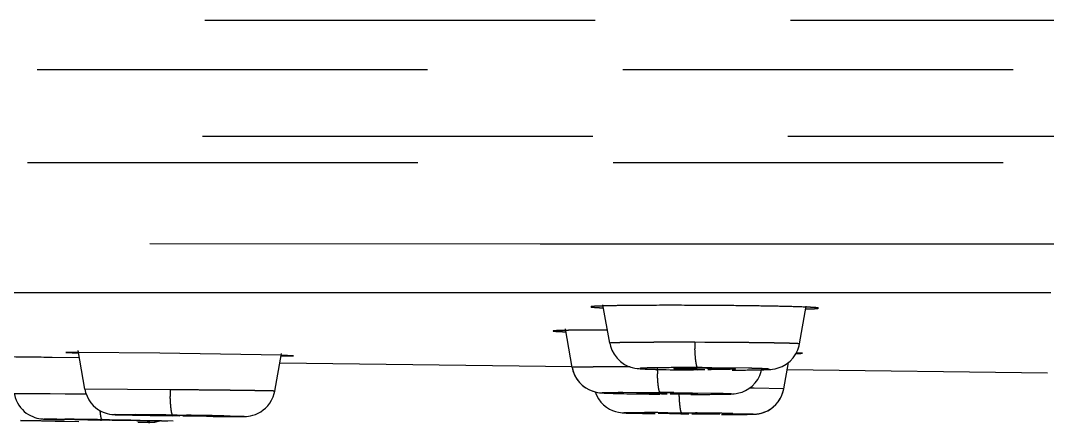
# Model space of a CAD drawing. Header units: millimetres. Extents: x 1236 to 1656, y -100 to 494.
# Drawn here: x 1483.627 to 1486.968, y 344.781 to 346.091 of the extents above; entities that cross this region are included whole.
import ezdxf

# ---------------------------------------------------------------- set-up
doc = ezdxf.new("R2010")
doc.units = ezdxf.units.MM
doc.header["$LTSCALE"] = 0.1
doc.linetypes.add('HIDDENX2', pattern=[19.05, 12.7, -6.35])
doc.layers.add('HIDDEN', color=8, linetype='HIDDENX2')

msp = doc.modelspace()

# ---------------------------------------------------------------- linework, layer by layer
at = {"layer": 'HIDDEN'}
for p, q in [((1491.2116, 346.0913), (1477.2031, 346.0913)), ((1491.2039, 345.7137), (1479.9233, 345.7137)), ((1474.1245, 345.6287), (1512.7541, 345.6287)), ((1485.3171, 345.363), (1483.0336, 345.3634)), ((1485.3578, 345.363), (1485.3171, 345.363)), ((1485.4396, 345.363), (1485.3578, 345.363)), ((1485.4803, 345.363), (1485.4396, 345.363)), ((1485.7522, 345.363), (1485.4803, 345.363)), ((1485.8526, 345.363), (1485.7522, 345.363)), ((1485.953, 345.3629), (1485.8526, 345.363)), ((1485.9716, 345.3629), (1485.953, 345.3629)), ((1486.1, 345.3629), (1485.9716, 345.3629)), ((1486.222, 345.3629), (1486.1, 345.3629)), ((1486.2625, 345.3629), (1486.222, 345.3629)), ((1489.1203, 345.3628), (1486.2625, 345.3629)), ((1483.558, 345.2054), (1483.7387, 345.2054)), ((1483.7387, 345.2054), (1483.7731, 345.2054)), ((1483.7731, 345.2054), (1483.8152, 345.2054)), ((1483.8152, 345.2054), (1483.8387, 345.2054)), ((1483.8387, 345.2054), (1483.9154, 345.2054)), ((1483.9154, 345.2054), (1483.9389, 345.2054)), ((1483.9389, 345.2054), (1483.9584, 345.2054)), ((1483.9584, 345.2054), (1484.0154, 345.2054)), ((1484.0154, 345.2054), (1484.0451, 345.2054)), ((1484.0451, 345.2054), (1484.145, 345.2054)), ((1484.145, 345.2054), (1484.207, 345.2054)), ((1484.207, 345.2054), (1484.2451, 345.2054)), ((1484.2451, 345.2054), (1484.2836, 345.2054)), ((1484.2836, 345.2054), (1484.3247, 345.2053)), ((1484.3247, 345.2053), (1484.3561, 345.2053)), ((1484.3561, 345.2053), (1484.5135, 345.2053)), ((1484.5135, 345.2053), (1484.5545, 345.2053)), ((1484.5545, 345.2053), (1485.4298, 345.2052)), ((1485.4298, 345.2052), (1485.4823, 345.2052)), ((1485.4823, 345.2052), (1485.5077, 345.2052)), ((1485.5077, 345.2052), (1485.7015, 345.2052)), ((1485.7015, 345.2052), (1485.8015, 345.2051)), ((1485.8015, 345.2051), (1485.8529, 345.2051)), ((1485.8529, 345.2051), (1485.8896, 345.2051)), ((1485.8896, 345.2051), (1485.9016, 345.2051)), ((1485.9016, 345.2051), (1486.1708, 345.2051)), ((1486.1708, 345.2051), (1486.2114, 345.2051)), ((1486.2114, 345.2051), (1486.2227, 345.2051)), ((1486.2227, 345.2051), (1486.2502, 345.2051)), ((1486.2502, 345.2051), (1486.9267, 345.205)), ((1486.9267, 345.205), (1486.9672, 345.205)), ((1486.9672, 345.205), (1486.9793, 345.205)), ((1485.5439, 345.0399), (1485.5218, 345.1652)), ((1486.1615, 345.0375), (1486.1833, 345.1609)), ((1485.4216, 344.9608), (1485.3994, 345.0865)), ((1485.4975, 345.0823), (1485.4178, 345.0817)), ((1485.5439, 345.0399), (1485.5439, 345.0399)), ((1485.8529, 345.0425), (1485.8206, 345.0426)), ((1483.8136, 345.0097), (1483.7743, 345.0093)), ((1483.7743, 345.0093), (1483.8142, 345.0078)), ((1484.0802, 345.0071), (1483.8136, 345.0097)), ((1483.836, 344.8896), (1483.8137, 345.0163)), ((1484.1453, 345.0062), (1484.0802, 345.0071)), ((1484.4753, 345.0005), (1484.1453, 345.0062)), ((1484.4537, 344.8837), (1484.4752, 345.0059)), ((1486.1507, 345.006), (1486.1652, 345.0064)), ((1486.1711, 345.0069), (1486.1516, 345.0082)), ((1486.1652, 345.0064), (1486.1711, 345.0069)), ((1483.8176, 344.992), (1483.7297, 344.9933)), ((1484.4699, 344.9756), (1485.4217, 344.9635)), ((1484.475, 344.9985), (1484.5146, 344.9989)), ((1484.5146, 344.9989), (1484.4753, 345.0005)), ((1486.1101, 344.8911), (1486.1252, 344.9769)), ((1485.4216, 344.9608), (1485.4216, 344.9608)), ((1485.7075, 344.9542), (1485.8286, 344.9525)), ((1485.7575, 344.9561), (1485.7529, 344.9567)), ((1485.8044, 344.9548), (1485.7575, 344.9561)), ((1485.8529, 344.9579), (1485.8428, 344.958)), ((1485.9955, 344.9581), (1485.8757, 344.9598)), ((1486.0369, 344.9473), (1486.0392, 344.9574)), ((1486.1213, 344.9545), (1486.9683, 344.9437)), ((1483.723, 344.8746), (1483.6062, 344.8753)), ((1483.772, 344.8741), (1483.723, 344.8746)), ((1483.8403, 344.8735), (1483.772, 344.8741)), ((1484.1134, 344.8882), (1483.8361, 344.8897)), ((1484.1453, 344.8879), (1484.1134, 344.8882)), ((1485.5866, 344.8798), (1485.708, 344.8795)), ((1485.6328, 344.8775), (1485.6308, 344.8773)), ((1485.6308, 344.8773), (1485.7069, 344.8753)), ((1485.6952, 344.878), (1485.6328, 344.8775)), ((1485.7307, 344.8778), (1485.7209, 344.8779)), ((1485.8307, 344.8756), (1485.7516, 344.8776)), ((1485.7523, 344.8791), (1485.8738, 344.8774)), ((1485.7663, 344.8749), (1485.8206, 344.8751)), ((1485.8206, 344.8751), (1485.8287, 344.8754)), ((1485.8287, 344.8754), (1485.8307, 344.8756)), ((1486.0142, 344.8932), (1485.9995, 344.8934)), ((1486.1101, 344.8911), (1486.0142, 344.8932)), ((1483.9398, 344.8066), (1483.9464, 344.8064)), ((1483.9464, 344.8064), (1483.9547, 344.8062)), ((1483.9547, 344.8062), (1483.9703, 344.8058)), ((1483.9703, 344.8058), (1483.9906, 344.8053)), ((1483.9906, 344.8053), (1484.0167, 344.8048)), ((1484.0167, 344.8048), (1484.0488, 344.8043)), ((1484.0475, 344.8055), (1484.0453, 344.8054)), ((1484.0453, 344.8054), (1484.1203, 344.8038)), ((1484.1104, 344.8051), (1484.0475, 344.8055)), ((1484.0488, 344.8043), (1484.0863, 344.8037)), ((1484.0863, 344.8037), (1484.1203, 344.8031)), ((1484.1362, 344.8048), (1484.1104, 344.8051)), ((1484.1203, 344.8038), (1484.1454, 344.8035)), ((1484.1222, 344.8056), (1484.1665, 344.805)), ((1484.1453, 344.8046), (1484.1362, 344.8048)), ((1484.1649, 344.8043), (1484.1453, 344.8046)), ((1484.1545, 344.8033), (1484.1803, 344.803)), ((1484.2453, 344.8026), (1484.1649, 344.8043)), ((1484.1803, 344.803), (1484.235, 344.8025)), ((1484.235, 344.8025), (1484.2432, 344.8025)), ((1484.2432, 344.8025), (1484.2453, 344.8026)), ((1485.6329, 344.8113), (1485.6501, 344.811)), ((1485.6501, 344.811), (1485.6703, 344.8106)), ((1485.7037, 344.8119), (1485.7016, 344.8118)), ((1485.7016, 344.8118), (1485.7754, 344.8101)), ((1485.7664, 344.8119), (1485.7037, 344.8119)), ((1485.7332, 344.8132), (1485.7505, 344.8131)), ((1485.7505, 344.8131), (1485.7787, 344.8129)), ((1485.7787, 344.8129), (1485.8007, 344.8126)), ((1485.8016, 344.8116), (1485.7921, 344.8117)), ((1485.8007, 344.8126), (1485.823, 344.8124)), ((1485.8972, 344.81), (1485.8278, 344.8113)), ((1485.8369, 344.8095), (1485.8914, 344.8094)), ((1485.8914, 344.8094), (1485.8995, 344.8095)), ((1485.9016, 344.8097), (1485.8972, 344.81)), ((1485.8995, 344.8095), (1485.9016, 344.8097)), ((1485.9932, 344.808), (1485.9434, 344.8079)), ((1485.9444, 344.8106), (1485.9938, 344.8094)), ((1483.6924, 344.787), (1483.6266, 344.788)), ((1483.6266, 344.788), (1483.6944, 344.7869)), ((1483.7679, 344.7858), (1483.6924, 344.787)), ((1483.6944, 344.7869), (1483.7702, 344.7857)), ((1483.7064, 344.7925), (1483.7122, 344.7924)), ((1483.7122, 344.7924), (1483.7335, 344.7919)), ((1483.7335, 344.7919), (1483.8028, 344.7906)), ((1483.739, 344.7862), (1483.8158, 344.785)), ((1483.7702, 344.7857), (1483.8158, 344.785)), ((1483.8028, 344.7906), (1483.8865, 344.7893)), ((1483.8177, 344.791), (1483.8155, 344.791)), ((1483.8155, 344.791), (1483.8902, 344.7896)), ((1483.8807, 344.7903), (1483.8177, 344.791)), ((1483.9065, 344.7899), (1483.8807, 344.7903)), ((1483.8865, 344.7893), (1483.8903, 344.7892)), ((1483.8902, 344.7896), (1483.9155, 344.7892)), ((1483.8923, 344.7904), (1483.9365, 344.7898)), ((1483.9155, 344.7897), (1483.9065, 344.7899)), ((1483.9348, 344.7895), (1483.9155, 344.7897)), ((1483.9246, 344.789), (1483.9504, 344.7887)), ((1483.9365, 344.7898), (1483.9823, 344.789)), ((1483.9504, 344.7887), (1484.0052, 344.788)), ((1483.9823, 344.789), (1484.0579, 344.7877)), ((1484.0155, 344.7879), (1483.985, 344.7886)), ((1484.0042, 344.7875), (1484.0384, 344.7871)), ((1484.0052, 344.788), (1484.0134, 344.7879)), ((1484.0472, 344.7814), (1484.0086, 344.782)), ((1484.0098, 344.782), (1484.0432, 344.7815)), ((1484.0134, 344.7879), (1484.0155, 344.7879)), ((1484.0384, 344.7871), (1484.0792, 344.7866)), ((1484.0432, 344.7815), (1484.0472, 344.7814)), ((1484.0852, 344.7865), (1484.0564, 344.7869)), ((1484.0579, 344.7877), (1484.1231, 344.7863)), ((1484.2317, 344.8017), (1484.2539, 344.8014)), ((1484.2539, 344.8014), (1484.2833, 344.8011)), ((1484.2833, 344.8011), (1484.3001, 344.801)), ((1484.3001, 344.801), (1484.3147, 344.8009)), ((1484.3147, 344.8009), (1484.3269, 344.8009)), ((1484.3269, 344.8009), (1484.3368, 344.8008)), ((1484.3368, 344.8008), (1484.3447, 344.8008)), ((1484.3447, 344.8008), (1484.3508, 344.8009))]:
    msp.add_line(p, q, dxfattribs=at)
for points in [[(1485.544, 345.0399), (1485.5461, 345.0305), (1485.5509, 345.0171), (1485.5581, 345.0035), (1485.5678, 344.9908), (1485.5794, 344.9796), (1485.5923, 344.9707), (1485.6053, 344.9643), (1485.6171, 344.9604), (1485.626, 344.9584), (1485.633, 344.9574), (1485.6382, 344.9569), (1485.6428, 344.9565), (1485.6478, 344.9562), (1485.6532, 344.9559), (1485.6595, 344.9556), (1485.6667, 344.9553), (1485.6748, 344.955), (1485.6837, 344.9548)], [(1486.0458, 344.9534), (1486.0524, 344.9536), (1486.058, 344.9539), (1486.0632, 344.9542), (1486.068, 344.9546), (1486.0737, 344.9552), (1486.082, 344.9565), (1486.0924, 344.9592), (1486.1051, 344.9641), (1486.1183, 344.9715), (1486.1305, 344.9811), (1486.1411, 344.9924), (1486.1496, 345.0049), (1486.1559, 345.0179), (1486.1601, 345.0308), (1486.1615, 345.0375)], [(1485.4216, 344.9608), (1485.4245, 344.9491), (1485.4296, 344.9356), (1485.4367, 344.923), (1485.4455, 344.9116), (1485.4555, 344.9018), (1485.4664, 344.8938), (1485.4779, 344.8875), (1485.4888, 344.8832), (1485.4963, 344.8811)], [(1485.4217, 344.9608), (1485.4242, 344.95), (1485.4292, 344.9367), (1485.436, 344.9242), (1485.4443, 344.913), (1485.4539, 344.9032), (1485.4643, 344.8952), (1485.4754, 344.8887), (1485.4862, 344.8841), (1485.4962, 344.881), (1485.5045, 344.8793), (1485.5103, 344.8785), (1485.5147, 344.878), (1485.5184, 344.8777), (1485.522, 344.8775), (1485.526, 344.8773), (1485.5304, 344.8771), (1485.5356, 344.8769), (1485.5413, 344.8767), (1485.5478, 344.8765), (1485.5549, 344.8763), (1485.5627, 344.8761)], [(1485.6837, 344.9548), (1485.6935, 344.9545), (1485.7042, 344.9542), (1485.7156, 344.954), (1485.7279, 344.9537), (1485.741, 344.9535), (1485.7548, 344.9533), (1485.7693, 344.9531), (1485.7845, 344.9529), (1485.8004, 344.9527), (1485.8168, 344.9525)], [(1485.9418, 344.9521), (1485.9573, 344.9522), (1485.9719, 344.9522), (1485.9855, 344.9523), (1485.9982, 344.9525), (1486.0098, 344.9526), (1486.0203, 344.9528)], [(1486.0171, 344.9102), (1486.0255, 344.9216), (1486.0321, 344.9341), (1486.0369, 344.9473)], [(1486.0203, 344.9528), (1486.0298, 344.953), (1486.0383, 344.9532), (1486.0458, 344.9534)], [(1485.9203, 344.8736), (1485.9272, 344.8738), (1485.9331, 344.8739), (1485.9381, 344.8741), (1485.943, 344.8744), (1485.9485, 344.8748), (1485.9552, 344.8757), (1485.9644, 344.8775), (1485.975, 344.8807), (1485.986, 344.8855), (1485.997, 344.892), (1486.0075, 344.9002), (1486.0171, 344.9102)], [(1483.6062, 344.8753), (1483.6067, 344.8727), (1483.6092, 344.863), (1483.6125, 344.8539), (1483.6166, 344.8454), (1483.6213, 344.8374), (1483.6267, 344.8301), (1483.6325, 344.8235), (1483.6387, 344.8175), (1483.6453, 344.8122), (1483.652, 344.8077), (1483.659, 344.8037), (1483.666, 344.8005), (1483.6729, 344.7978), (1483.6797, 344.7958), (1483.6863, 344.7944), (1483.6921, 344.7935), (1483.6962, 344.793), (1483.6993, 344.7928), (1483.701, 344.7927), (1483.7022, 344.7926), (1483.7035, 344.7926), (1483.7064, 344.7925)], [(1483.8361, 344.8897), (1483.8384, 344.8794), (1483.8429, 344.867), (1483.8487, 344.8557), (1483.8557, 344.8455), (1483.8634, 344.8367), (1483.8717, 344.8292), (1483.8806, 344.8228), (1483.8897, 344.8176), (1483.899, 344.8135), (1483.908, 344.8106), (1483.9163, 344.8086), (1483.9232, 344.8076), (1483.9273, 344.8072), (1483.9301, 344.807), (1483.9325, 344.8069), (1483.9346, 344.8068), (1483.9398, 344.8066)], [(1484.3508, 344.8009), (1484.3533, 344.8009), (1484.3558, 344.801), (1484.3585, 344.8011), (1484.3621, 344.8013), (1484.3679, 344.8019), (1484.375, 344.8031), (1484.3829, 344.805), (1484.3914, 344.8079), (1484.3999, 344.8117), (1484.4084, 344.8165), (1484.4164, 344.8221), (1484.424, 344.8286), (1484.4311, 344.8361), (1484.4376, 344.8446), (1484.4434, 344.8541), (1484.4483, 344.8646), (1484.4519, 344.876), (1484.4536, 344.8837)], [(1485.4963, 344.881), (1485.5005, 344.8702), (1485.5072, 344.8582), (1485.5152, 344.8477), (1485.5239, 344.8387)], [(1485.4964, 344.881), (1485.5006, 344.8702), (1485.5072, 344.8583), (1485.5151, 344.8477), (1485.5239, 344.8388), (1485.5332, 344.8313), (1485.5432, 344.8251)], [(1485.5627, 344.8761), (1485.5711, 344.8759), (1485.5801, 344.8757), (1485.5896, 344.8755), (1485.5997, 344.8753), (1485.6105, 344.8751), (1485.6218, 344.8749), (1485.6336, 344.8747), (1485.6459, 344.8745), (1485.6587, 344.8743), (1485.672, 344.8742), (1485.6857, 344.874), (1485.7068, 344.8738)], [(1485.8079, 344.8731), (1485.8247, 344.8731), (1485.8406, 344.8731), (1485.8554, 344.8731), (1485.8691, 344.8731), (1485.8817, 344.8732), (1485.8931, 344.8733)], [(1485.8931, 344.8733), (1485.9033, 344.8734), (1485.9124, 344.8735), (1485.9203, 344.8736)], [(1485.9916, 344.8079), (1485.9972, 344.808), (1486.002, 344.808), (1486.0062, 344.8081), (1486.0098, 344.8082), (1486.0134, 344.8083), (1486.0176, 344.8086), (1486.0229, 344.8091), (1486.0306, 344.8103), (1486.0396, 344.8125), (1486.0487, 344.8156), (1486.058, 344.8199), (1486.0671, 344.8253), (1486.076, 344.832), (1486.0843, 344.8399), (1486.092, 344.8491), (1486.0987, 344.8595), (1486.1042, 344.8709), (1486.1083, 344.8831), (1486.11, 344.8912)], [(1486.0176, 344.8086), (1486.0215, 344.8089), (1486.0291, 344.81), (1486.0381, 344.8121), (1486.0473, 344.8151), (1486.0568, 344.8193), (1486.0661, 344.8247), (1486.0752, 344.8313), (1486.0837, 344.8393), (1486.0915, 344.8485), (1486.0983, 344.8588), (1486.1038, 344.87), (1486.108, 344.8821), (1486.11, 344.8911)], [(1485.5239, 344.8387), (1485.5334, 344.8312), (1485.5434, 344.8249)], [(1485.5432, 344.8251), (1485.5532, 344.8203), (1485.5631, 344.8168), (1485.5719, 344.8147), (1485.5786, 344.8136), (1485.5838, 344.8131), (1485.5873, 344.8128), (1485.5903, 344.8126)], [(1485.5903, 344.8126), (1485.5937, 344.8125), (1485.5976, 344.8123), (1485.602, 344.8122), (1485.6069, 344.812), (1485.6124, 344.8118), (1485.6186, 344.8117), (1485.6254, 344.8115), (1485.6329, 344.8113)], [(1485.9168, 344.8079), (1485.9291, 344.8079), (1485.9406, 344.8078), (1485.9513, 344.8078), (1485.9611, 344.8078), (1485.97, 344.8078)], [(1485.97, 344.8078), (1485.9781, 344.8078), (1485.9852, 344.8079), (1485.9916, 344.8079)], [(1484.0472, 344.7814), (1484.064, 344.7826), (1484.0802, 344.7864), (1484.0804, 344.7865)]]:
    msp.add_lwpolyline(points, dxfattribs=at)
for centre, radius, start, end in [((1485.7503, 326.9347), 18.2285, 89.67747, 89.85211), ((1485.4621, 341.6538), 3.4283, 90.7404, 91.0507), ((1485.5397, 329.7055), 15.3769, 90.01376, 90.15712), ((1486.6668, 345.0546), 0.8463, 180.8128, 182.2718), ((1483.06, 296.581), 48.4169, 89.20748, 89.38008), ((1486.5413, 344.9714), 0.8428, 180.6299, 182.1326), ((1485.791, 335.9418), 9.0184, 89.75027, 90.48169), ((1485.8823, 350.0659), 5.1117, 269.1267, 269.6708), ((1485.8223, 339.783), 5.175, 89.7724, 89.9348), ((1485.785, 333.3789), 11.5813, 89.55107, 89.77567), ((1485.8217, 339.5844), 5.3736, 89.3919, 89.6673), ((1485.8837, 350.1554), 5.2012, 269.7728, 269.8955), ((1484.9724, 344.8916), 0.859, 180.2278, 181.7093), ((1485.6742, 338.0845), 6.7935, 89.60635, 89.82295), ((1485.7892, 351.9989), 7.124, 269.33771, 269.52995), ((1485.6033, 329.4799), 15.4, 89.44553, 89.61045), ((1485.672, 337.7244), 7.1537, 89.36251, 89.52963), ((1485.7873, 351.6685), 6.7936, 269.60635, 269.82295), ((1483.7846, 320.5456), 24.2623, 89.20284, 89.48966), ((1483.7309, 315.1985), 29.6097, 88.92228, 89.15716), ((1485.8753, 356.4488), 11.64, 268.91922, 269.09368), ((1485.6324, 333.6743), 11.1393, 89.68848, 89.87178), ((1485.6012, 327.5936), 17.2201, 89.56072, 89.69461), ((1485.6925, 334.4999), 10.3123, 89.44652, 89.58945), ((1485.9146, 355.5559), 10.7467, 269.25807, 269.39777), ((1485.6887, 334.0654), 10.7468, 89.25807, 89.39776), ((1485.9108, 355.1215), 10.3123, 269.44653, 269.58946), ((1485.5546, 321.8468), 22.9672, 89.11589, 89.33045), ((1485.9677, 355.8635), 11.0557, 269.68958, 269.87407), ((1485.7245, 333.1386), 11.6741, 88.9204, 89.09428), ((1483.1557, 296.2021), 48.5939, 89.13147, 89.27472), ((1483.605, 323.6078), 21.1842, 88.97215, 89.10798), ((1484.1725, 352.4564), 7.6703, 269.34821, 269.50557)]:
    msp.add_arc(centre, radius, start, end, dxfattribs=at)
for points, knots in [([(1474.1563, 345.9319), (1474.2057, 345.9297), (1474.2826, 345.927), (1474.391, 345.9266), (1474.4864, 345.9281), (1474.5973, 345.9303), (1474.7287, 345.9322), (1474.8864, 345.9333), (1475.0769, 345.9337), (1475.3074, 345.9332), (1475.5848, 345.9326), (1475.9149, 345.9323), (1476.4704, 345.9319), (1477.307, 345.9317), (1478.2341, 345.9315), (1479.0766, 345.9317), (1479.7724, 345.9321), (1480.5019, 345.9326), (1481.2586, 345.9329), (1482.0367, 345.9329), (1482.8316, 345.9327), (1483.6397, 345.9321), (1484.4582, 345.9316), (1485.2849, 345.9315), (1486.1181, 345.9317), (1486.9563, 345.932), (1488.0811, 345.9321), (1489.4934, 345.932), (1490.625, 345.9319), (1491.192, 345.9317)], [0, 0, 0, 0, 0.008693, 0.013563, 0.019077, 0.025498, 0.033098, 0.042221, 0.053265, 0.066647, 0.082803, 0.102116, 0.124783, 0.180626, 0.249442, 0.288037, 0.329006, 0.371968, 0.416503, 0.462256, 0.508988, 0.556479, 0.60457, 0.653132, 0.702062, 0.751286, 0.800738, 0.900141, 1, 1, 1, 1]), ([(1485.5221, 345.1611), (1485.519, 345.161), (1485.5133, 345.1608), (1485.5053, 345.1605), (1485.4985, 345.1602), (1485.4929, 345.1598), (1485.4885, 345.1595), (1485.4856, 345.1592), (1485.4839, 345.1589), (1485.4831, 345.1587), (1485.4827, 345.1586), (1485.4824, 345.1584), (1485.4824, 345.1583)], [0, 0, 0, 0, 0.229679, 0.430487, 0.601794, 0.742976, 0.853425, 0.932707, 0.960685, 0.980962, 0.99374, 1, 1, 1, 1]), ([(1485.4824, 345.1583), (1485.4824, 345.1582), (1485.4827, 345.158), (1485.4831, 345.1579), (1485.4839, 345.1577), (1485.4856, 345.1574), (1485.4885, 345.157), (1485.493, 345.1567), (1485.4986, 345.1563), (1485.5055, 345.1558), (1485.5136, 345.1554), (1485.5194, 345.1552), (1485.5224, 345.1551)], [0, 0, 0, 0, 0.00623, 0.018978, 0.039229, 0.06719, 0.146502, 0.257003, 0.398201, 0.569504, 0.770308, 1, 1, 1, 1]), ([(1485.7974, 345.1631), (1485.7434, 345.1633), (1485.6679, 345.1632), (1485.5761, 345.1623), (1485.5383, 345.1616), (1485.5221, 345.1611)], [0, 0, 0, 0, 0.58809, 0.822959, 1, 1, 1, 1]), ([(1486.1839, 345.1573), (1486.1646, 345.1581), (1486.1192, 345.1594), (1486.0426, 345.1609), (1485.9515, 345.1622), (1485.8866, 345.1627), (1485.8529, 345.1629)], [0, 0, 0, 0, 0.174622, 0.412022, 0.694495, 1, 1, 1, 1]), ([(1486.1829, 345.1512), (1486.1859, 345.1513), (1486.1916, 345.1515), (1486.1996, 345.1518), (1486.2064, 345.1521), (1486.2121, 345.1524), (1486.2165, 345.1528), (1486.2194, 345.1531), (1486.2211, 345.1534), (1486.2219, 345.1536), (1486.2224, 345.1537), (1486.2227, 345.1539), (1486.2227, 345.154)], [0, 0, 0, 0, 0.228316, 0.428172, 0.598918, 0.739912, 0.85053, 0.930405, 0.958851, 0.979708, 0.993157, 1, 1, 1, 1]), ([(1486.2227, 345.154), (1486.2227, 345.1541), (1486.2225, 345.1543), (1486.2217, 345.1545), (1486.2199, 345.1549), (1486.2169, 345.1553), (1486.2126, 345.1557), (1486.2071, 345.1561), (1486.2004, 345.1565), (1486.1925, 345.1569), (1486.1869, 345.1571), (1486.1839, 345.1573)], [0, 0, 0, 0, 0.005899, 0.018036, 0.06513, 0.143697, 0.253872, 0.39519, 0.567058, 0.768868, 1, 1, 1, 1]), ([(1485.3992, 345.0815), (1485.3962, 345.0814), (1485.3905, 345.0813), (1485.3826, 345.0811), (1485.3759, 345.0809), (1485.3703, 345.0806), (1485.3665, 345.0804), (1485.364, 345.0802), (1485.3626, 345.0801), (1485.3615, 345.08), (1485.3607, 345.0798), (1485.3603, 345.0798), (1485.3601, 345.0796), (1485.3601, 345.0795)], [0, 0, 0, 0, 0.23107, 0.43298, 0.605009, 0.74644, 0.856635, 0.899946, 0.935397, 0.962998, 0.982781, 0.994866, 1, 1, 1, 1]), ([(1485.3601, 345.0795), (1485.3601, 345.0795), (1485.3604, 345.0793), (1485.3608, 345.0792), (1485.3617, 345.0791), (1485.3628, 345.0789), (1485.3643, 345.0788), (1485.3668, 345.0785), (1485.3708, 345.0783), (1485.3766, 345.0779), (1485.3835, 345.0776), (1485.3917, 345.0773), (1485.3975, 345.077), (1485.4006, 345.0769)], [0, 0, 0, 0, 0.005622, 0.018313, 0.038666, 0.066803, 0.102771, 0.146559, 0.257348, 0.398642, 0.56989, 0.770531, 1, 1, 1, 1]), ([(1485.8206, 345.0426), (1485.8021, 345.0427), (1485.7661, 345.0427), (1485.7218, 345.0427), (1485.6883, 345.0426), (1485.6651, 345.0425), (1485.6435, 345.0424), (1485.6237, 345.0422), (1485.6058, 345.042), (1485.59, 345.0418), (1485.5763, 345.0415), (1485.5664, 345.0413), (1485.5597, 345.0411), (1485.5556, 345.0409), (1485.552, 345.0408), (1485.5492, 345.0406), (1485.5469, 345.0405), (1485.5454, 345.0403), (1485.5444, 345.0402), (1485.544, 345.0401), (1485.5439, 345.04), (1485.5439, 345.0399)], [0, 0, 0, 0, 0.200215, 0.390598, 0.479677, 0.563645, 0.641864, 0.713698, 0.778521, 0.835829, 0.885181, 0.926139, 0.943333, 0.958275, 0.970947, 0.981337, 0.989432, 0.995222, 0.998706, 0.999599, 1, 1, 1, 1]), ([(1486.1615, 345.0375), (1486.1615, 345.0375), (1486.1614, 345.0376), (1486.1611, 345.0377), (1486.1606, 345.0378), (1486.1596, 345.0379), (1486.1579, 345.0381), (1486.1553, 345.0383), (1486.152, 345.0385), (1486.148, 345.0387), (1486.1432, 345.0389), (1486.1355, 345.0391), (1486.1242, 345.0395), (1486.1087, 345.0399), (1486.0907, 345.0402), (1486.0704, 345.0406), (1486.0481, 345.0409), (1486.0238, 345.0412), (1485.9979, 345.0415), (1485.9608, 345.0419), (1485.9123, 345.0422), (1485.873, 345.0424), (1485.8529, 345.0425)], [0, 0, 0, 0, 0.00043, 0.00139, 0.002938, 0.005081, 0.011156, 0.019598, 0.030384, 0.043487, 0.058881, 0.076538, 0.11852, 0.169011, 0.227452, 0.293278, 0.365912, 0.444661, 0.528772, 0.61749, 0.805356, 1, 1, 1, 1]), ([(1485.8303, 344.96), (1485.8297, 344.9601), (1485.8289, 344.9611), (1485.8281, 344.9626), (1485.8271, 344.9653), (1485.8259, 344.9701), (1485.8247, 344.9772), (1485.8235, 344.9862), (1485.8221, 345.0011), (1485.8215, 345.0129), (1485.8212, 345.0211)], [0, 0, 0, 0, 0.028997, 0.052609, 0.083504, 0.169032, 0.286152, 0.432617, 0.604791, 1, 1, 1, 1]), ([(1485.6107, 344.9624), (1485.5972, 344.9624), (1485.5715, 344.9624), (1485.5348, 344.9624), (1485.5068, 344.9623), (1485.4867, 344.9622), (1485.4735, 344.9621), (1485.4617, 344.962), (1485.4514, 344.9619), (1485.4425, 344.9617), (1485.4361, 344.9616), (1485.4318, 344.9615), (1485.4291, 344.9614), (1485.4269, 344.9613), (1485.425, 344.9612), (1485.4236, 344.9611), (1485.4225, 344.961), (1485.422, 344.9609), (1485.4216, 344.9609), (1485.4216, 344.9608)], [0, 0, 0, 0, 0.213644, 0.408705, 0.581305, 0.657999, 0.727746, 0.790217, 0.845082, 0.892014, 0.930687, 0.946855, 0.960894, 0.972794, 0.982547, 0.990141, 0.995571, 0.998836, 1, 1, 1, 1]), ([(1485.7152, 344.9598), (1485.7051, 344.9597), (1485.6909, 344.9596), (1485.6732, 344.9592), (1485.6628, 344.9589), (1485.6544, 344.9586), (1485.6488, 344.9583), (1485.6454, 344.9581), (1485.6439, 344.9579), (1485.6429, 344.9578), (1485.6424, 344.9577), (1485.6421, 344.9576), (1485.6419, 344.9575), (1485.6417, 344.9574), (1485.6419, 344.9572), (1485.6421, 344.9572), (1485.6425, 344.957), (1485.643, 344.957), (1485.644, 344.9568), (1485.6456, 344.9566), (1485.6479, 344.9564), (1485.6507, 344.9562), (1485.6542, 344.956), (1485.6598, 344.9557), (1485.6681, 344.9554), (1485.6795, 344.955), (1485.6929, 344.9546), (1485.7024, 344.9543), (1485.7075, 344.9542)], [0, 0, 0, 0, 0.216692, 0.305866, 0.380978, 0.441254, 0.485926, 0.502196, 0.514393, 0.518969, 0.522537, 0.52511, 0.526723, 0.527553, 0.528489, 0.530269, 0.53302, 0.536772, 0.541536, 0.554117, 0.570765, 0.591415, 0.615991, 0.644414, 0.712486, 0.794995, 0.891199, 1, 1, 1, 1]), ([(1485.708, 344.8795), (1485.7074, 344.8796), (1485.7066, 344.8805), (1485.7058, 344.882), (1485.7048, 344.8847), (1485.7037, 344.8893), (1485.7018, 344.8999), (1485.7002, 344.9171), (1485.6994, 344.9318), (1485.6991, 344.94)], [0, 0, 0, 0, 0.02843, 0.051703, 0.082277, 0.167287, 0.284134, 0.60307, 1, 1, 1, 1]), ([(1485.7529, 344.9567), (1485.7529, 344.9567), (1485.7531, 344.9568), (1485.7533, 344.9568), (1485.7538, 344.9569), (1485.7546, 344.957), (1485.7562, 344.9571), (1485.7585, 344.9573), (1485.7615, 344.9574), (1485.7651, 344.9575), (1485.7693, 344.9576), (1485.776, 344.9577), (1485.7856, 344.9578), (1485.7985, 344.9579), (1485.8129, 344.958), (1485.823, 344.958), (1485.8282, 344.958)], [0, 0, 0, 0, 0.001482, 0.004997, 0.010704, 0.018616, 0.041009, 0.072049, 0.111582, 0.159446, 0.215343, 0.278827, 0.426733, 0.59952, 0.792749, 1, 1, 1, 1]), ([(1485.9529, 344.9555), (1485.9529, 344.9555), (1485.9528, 344.9554), (1485.9525, 344.9554), (1485.9521, 344.9553), (1485.9511, 344.9552), (1485.9495, 344.9551), (1485.947, 344.9549), (1485.9439, 344.9548), (1485.9401, 344.9547), (1485.9357, 344.9546), (1485.9286, 344.9545), (1485.9185, 344.9543), (1485.905, 344.9542), (1485.89, 344.9542), (1485.8796, 344.9542), (1485.8742, 344.9542)], [0, 0, 0, 0, 0.001478, 0.005015, 0.010766, 0.01874, 0.041308, 0.072585, 0.11241, 0.160608, 0.216838, 0.28063, 0.429018, 0.601977, 0.794569, 1, 1, 1, 1]), ([(1485.8787, 344.9577), (1485.8839, 344.9576), (1485.8938, 344.9575), (1485.908, 344.9573), (1485.9207, 344.9571), (1485.9301, 344.9568), (1485.9367, 344.9566), (1485.9409, 344.9565), (1485.9444, 344.9563), (1485.9474, 344.9562), (1485.9497, 344.956), (1485.9512, 344.9559), (1485.9521, 344.9558), (1485.9525, 344.9557), (1485.9528, 344.9556), (1485.9529, 344.9556), (1485.9529, 344.9555)], [0, 0, 0, 0, 0.207752, 0.40043, 0.572638, 0.720307, 0.783685, 0.839447, 0.887285, 0.926968, 0.958266, 0.980957, 0.989011, 0.994843, 0.998455, 1, 1, 1, 1]), ([(1485.9908, 344.9525), (1485.996, 344.9525), (1486.006, 344.9527), (1486.02, 344.9529), (1486.0305, 344.9531), (1486.038, 344.9533), (1486.0429, 344.9534), (1486.0472, 344.9536), (1486.051, 344.9538), (1486.0543, 344.9539), (1486.057, 344.9541), (1486.0592, 344.9543), (1486.0606, 344.9544), (1486.0615, 344.9546), (1486.062, 344.9547), (1486.0623, 344.9548), (1486.0625, 344.9548), (1486.0625, 344.955), (1486.0623, 344.9551), (1486.062, 344.9552), (1486.0616, 344.9553), (1486.061, 344.9554), (1486.06, 344.9555), (1486.0584, 344.9557), (1486.056, 344.9559), (1486.053, 344.9561), (1486.0495, 344.9563), (1486.0438, 344.9566), (1486.0353, 344.957), (1486.0237, 344.9574), (1486.0102, 344.9578), (1486.0006, 344.958), (1485.9955, 344.9581)], [0, 0, 0, 0, 0.113367, 0.214595, 0.302498, 0.341189, 0.376253, 0.407597, 0.435133, 0.458771, 0.478422, 0.494017, 0.505547, 0.509793, 0.513035, 0.515289, 0.516612, 0.517333, 0.518516, 0.52061, 0.52369, 0.527778, 0.532882, 0.546157, 0.563519, 0.5849, 0.610214, 0.639376, 0.708888, 0.792734, 0.89013, 1, 1, 1, 1]), ([(1484.4537, 344.8837), (1484.4536, 344.8837), (1484.4535, 344.8837), (1484.4532, 344.8838), (1484.4527, 344.8838), (1484.4521, 344.8839), (1484.4512, 344.8839), (1484.4497, 344.884), (1484.4474, 344.884), (1484.444, 344.8841), (1484.44, 344.8842), (1484.4352, 344.8843), (1484.4298, 344.8844), (1484.4237, 344.8845), (1484.4142, 344.8847), (1484.4007, 344.8849), (1484.3827, 344.8852), (1484.3625, 344.8855), (1484.3402, 344.8858), (1484.316, 344.8861), (1484.2901, 344.8864), (1484.2531, 344.8868), (1484.2046, 344.8873), (1484.1653, 344.8877), (1484.1453, 344.8879)], [0, 0, 0, 0, 0.000353, 0.001303, 0.002856, 0.005012, 0.007767, 0.011118, 0.019595, 0.030415, 0.043551, 0.058975, 0.076661, 0.09658, 0.118691, 0.169214, 0.227671, 0.293501, 0.366127, 0.444857, 0.528941, 0.617628, 0.80542, 1, 1, 1, 1]), ([(1485.5853, 344.8756), (1485.5803, 344.8757), (1485.571, 344.8759), (1485.5578, 344.8762), (1485.5464, 344.8766), (1485.537, 344.8769), (1485.5303, 344.8772), (1485.5261, 344.8774), (1485.5236, 344.8776), (1485.5218, 344.8777), (1485.5206, 344.8779), (1485.5199, 344.878), (1485.5195, 344.8781), (1485.5193, 344.8781), (1485.5192, 344.8782), (1485.5194, 344.8783), (1485.5198, 344.8784), (1485.5207, 344.8785), (1485.5221, 344.8787), (1485.5241, 344.8788), (1485.5266, 344.8789), (1485.531, 344.8791), (1485.5377, 344.8792), (1485.5474, 344.8794), (1485.5639, 344.8796), (1485.5772, 344.8797), (1485.5866, 344.8798)], [0, 0, 0, 0, 0.11137, 0.210261, 0.295644, 0.366731, 0.4228, 0.444978, 0.463134, 0.477194, 0.487151, 0.490599, 0.493038, 0.494494, 0.49513, 0.496024, 0.49784, 0.504469, 0.515159, 0.529925, 0.548753, 0.571572, 0.628849, 0.701076, 0.787571, 1, 1, 1, 1]), ([(1485.7787, 344.8128), (1485.7781, 344.8129), (1485.7773, 344.8138), (1485.7766, 344.8153), (1485.7755, 344.818), (1485.7744, 344.8226), (1485.7726, 344.8334), (1485.771, 344.8506), (1485.7703, 344.8655), (1485.77, 344.8738)], [0, 0, 0, 0, 0.02777, 0.050709, 0.081012, 0.165719, 0.282568, 0.602237, 1, 1, 1, 1]), ([(1485.8738, 344.8774), (1485.8787, 344.8773), (1485.8881, 344.8771), (1485.9013, 344.8767), (1485.9126, 344.8764), (1485.9221, 344.8761), (1485.9288, 344.8758), (1485.9331, 344.8755), (1485.9355, 344.8754), (1485.9374, 344.8752), (1485.9387, 344.8751), (1485.9394, 344.875), (1485.9397, 344.8749), (1485.9399, 344.8749), (1485.94, 344.8747), (1485.9398, 344.8746), (1485.9395, 344.8746), (1485.9386, 344.8744), (1485.9372, 344.8743), (1485.9353, 344.8742), (1485.9328, 344.8741), (1485.9284, 344.8739), (1485.9217, 344.8737), (1485.9121, 344.8735), (1485.8956, 344.8733), (1485.8824, 344.8732), (1485.8729, 344.8732)], [0, 0, 0, 0, 0.111568, 0.210681, 0.296313, 0.367668, 0.424018, 0.446339, 0.464637, 0.478839, 0.488937, 0.492455, 0.494963, 0.496484, 0.497159, 0.497999, 0.499749, 0.506242, 0.516796, 0.531426, 0.550121, 0.572808, 0.629825, 0.701797, 0.788041, 1, 1, 1, 1]), ([(1484.1222, 344.8056), (1484.1216, 344.8056), (1484.1208, 344.8065), (1484.1201, 344.8079), (1484.1191, 344.8106), (1484.118, 344.8152), (1484.1163, 344.8258), (1484.1147, 344.843), (1484.114, 344.8578), (1484.1138, 344.866)], [0, 0, 0, 0, 0.02731, 0.04998, 0.080026, 0.164304, 0.280904, 0.600779, 1, 1, 1, 1]), ([(1483.8923, 344.7904), (1483.892, 344.7904), (1483.8912, 344.7909), (1483.8903, 344.7924), (1483.8894, 344.7947), (1483.8886, 344.7979), (1483.8878, 344.802), (1483.8867, 344.8093), (1483.8861, 344.8152), (1483.8857, 344.8194)], [0, 0, 0, 0, 0.03329, 0.085961, 0.165001, 0.273641, 0.412788, 0.581261, 1, 1, 1, 1]), ([(1483.9988, 344.8052), (1483.9895, 344.8054), (1483.9763, 344.8057), (1483.9601, 344.806), (1483.9506, 344.8063), (1483.944, 344.8065), (1483.9398, 344.8066), (1483.9374, 344.8067), (1483.9355, 344.8068), (1483.9343, 344.8069), (1483.9336, 344.8069), (1483.9333, 344.807), (1483.9332, 344.807), (1483.9331, 344.8071), (1483.9333, 344.8071), (1483.9335, 344.8071), (1483.9339, 344.8071), (1483.9346, 344.8072), (1483.936, 344.8072), (1483.939, 344.8072), (1483.944, 344.8073), (1483.9517, 344.8073), (1483.9614, 344.8073), (1483.9779, 344.8072), (1483.9913, 344.8071), (1484.0007, 344.807)], [0, 0, 0, 0, 0.210015, 0.29522, 0.366092, 0.421908, 0.443945, 0.461948, 0.47584, 0.485609, 0.48895, 0.491265, 0.492561, 0.492902, 0.493719, 0.495544, 0.498389, 0.502258, 0.513066, 0.527965, 0.569908, 0.627504, 0.700062, 0.786896, 1, 1, 1, 1]), ([(1484.2878, 344.8029), (1484.2972, 344.8028), (1484.3103, 344.8025), (1484.3266, 344.8021), (1484.3361, 344.8019), (1484.3435, 344.8017), (1484.3484, 344.8015), (1484.3512, 344.8014), (1484.3526, 344.8012), (1484.3533, 344.8012), (1484.3539, 344.8011), (1484.3531, 344.801), (1484.3525, 344.801), (1484.3509, 344.8009), (1484.348, 344.8009), (1484.3429, 344.8009), (1484.3353, 344.8009), (1484.3257, 344.8009), (1484.3092, 344.801), (1484.2959, 344.8011), (1484.2864, 344.8012)], [0, 0, 0, 0, 0.210439, 0.295894, 0.367036, 0.423133, 0.463458, 0.477491, 0.487401, 0.493197, 0.494923, 0.497421, 0.503998, 0.51467, 0.529436, 0.571118, 0.628457, 0.700766, 0.787354, 1, 1, 1, 1]), ([(1485.6557, 344.8109), (1485.6464, 344.8111), (1485.6332, 344.8113), (1485.6169, 344.8117), (1485.6075, 344.812), (1485.6009, 344.8122), (1485.5966, 344.8124), (1485.5942, 344.8125), (1485.5923, 344.8126), (1485.5911, 344.8127), (1485.5904, 344.8128), (1485.5901, 344.8129), (1485.5899, 344.8129), (1485.5898, 344.813), (1485.59, 344.813), (1485.5902, 344.8131), (1485.5906, 344.8131), (1485.5914, 344.8132), (1485.5927, 344.8132), (1485.5947, 344.8133), (1485.5972, 344.8134), (1485.6016, 344.8135), (1485.6084, 344.8135), (1485.618, 344.8136), (1485.6345, 344.8137), (1485.6479, 344.8137), (1485.6573, 344.8136)], [0, 0, 0, 0, 0.21022, 0.295553, 0.366569, 0.422544, 0.444667, 0.462759, 0.476746, 0.486616, 0.490012, 0.492387, 0.493755, 0.49422, 0.495041, 0.496841, 0.499654, 0.503486, 0.514213, 0.529028, 0.547913, 0.570795, 0.628209, 0.700586, 0.787239, 1, 1, 1, 1]), ([(1485.9938, 344.8094), (1485.9962, 344.8094), (1485.9996, 344.8093), (1486.0038, 344.8091), (1486.0062, 344.809), (1486.0081, 344.8089), (1486.0093, 344.8088), (1486.01, 344.8087), (1486.0103, 344.8086), (1486.0105, 344.8086), (1486.0106, 344.8085), (1486.0104, 344.8085), (1486.0102, 344.8084), (1486.0098, 344.8084), (1486.0091, 344.8083), (1486.0078, 344.8083), (1486.0049, 344.8081), (1486, 344.808), (1485.9957, 344.808), (1485.9932, 344.808)], [0, 0, 0, 0, 0.214941, 0.299979, 0.369604, 0.423535, 0.461739, 0.474961, 0.484283, 0.489751, 0.491702, 0.494627, 0.501267, 0.511773, 0.526172, 0.566677, 0.622803, 0.781466, 1, 1, 1, 1]), ([(1483.7688, 344.7912), (1483.7594, 344.7914), (1483.7432, 344.7917), (1483.7243, 344.7921), (1483.7134, 344.7923), (1483.7076, 344.7925), (1483.7052, 344.7925), (1483.7025, 344.7927), (1483.7057, 344.7928), (1483.7081, 344.7927), (1483.7143, 344.7927), (1483.7255, 344.7926), (1483.7448, 344.7924), (1483.7613, 344.7922), (1483.7708, 344.7921)], [0, 0, 0, 0, 0.209965, 0.36596, 0.421724, 0.461703, 0.485291, 0.492398, 0.501766, 0.527531, 0.569541, 0.627207, 0.786747, 1, 1, 1, 1])]:
    msp.add_open_spline(points, degree=3, knots=knots, dxfattribs=at)

doc.saveas('drawing.dxf')
